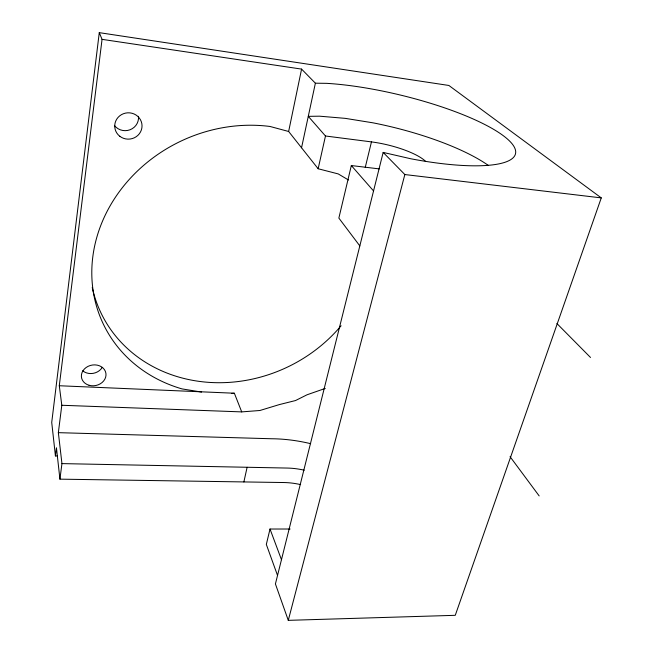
<?xml version="1.0" encoding="UTF-8"?>
<svg xmlns="http://www.w3.org/2000/svg" width="653" height="653" viewBox="0 0 653 653"><rect width="100%" height="100%" fill="white"/><g stroke="black" fill="none" stroke-linecap="round" stroke-linejoin="round"><path stroke-width="0.98" d="M99.272 32.65L102.056 39.351L301.58 69.104L315.383 83.2L326.745 83.347A125.188 30.014 13.6 0 1 507.887 139.44A125.188 30.014 13.6 0 1 410.753 158.752L383.164 152.418L275.419 583.937L288.283 620.35L455.263 615.314L601.274 197.892L448.872 85.461L99.272 32.65L51.726 422.426L55.423 455.941L57.464 455.982M300.625 484.608A49.93 29.083 14.6 0 0 283.769 482.534L59.929 479.155L61.945 463.606L58.354 432.661L61.798 405.268L59.292 385.743L102.056 39.351M55.423 455.941L56.452 447.787L59.929 479.155M348.49 179.999L338.23 173.918L318.15 168.752L288.642 131.482L301.58 69.104M301.547 147.774L315.383 83.2M243.871 481.955L247.112 467.287M318.15 168.752L325.472 135.995L308.281 116.348L319.554 116.185L345.233 118.356L372.896 122.813A123.319 33.376 13.7 0 1 488.395 165.462M379.287 168.898L351.33 165.552L338.858 218.086L359.819 245.895M290.103 529.012L270.016 529.028L266.326 544.422L277.533 575.448M365.239 167.446L371.459 141.897A44.184 11.901 13.7 0 1 425.323 161.103M288.283 620.35L404.836 174.547L383.164 152.418M325.259 388.421L307.016 394.796L295.54 400.542L279.37 404.582L259.927 410.492L241.708 411.896L61.798 405.268M231.407 393.441L234.362 393.228L241.708 411.896M61.945 463.606L287.263 468.062A50.305 28.65 14.6 0 1 304.225 470.193M58.354 432.661L271.509 438.751A105.133 60.052 14.6 0 1 310.648 443.673M59.292 385.743L234.362 393.228M404.836 174.547L601.274 197.892M325.472 135.995L371.459 141.897M201.573 392.061L182.04 388.91A148.133 131.318 -26 0 1 98.668 231.293A148.133 131.318 -26 0 1 270.016 126.47L288.642 131.482M556.895 323.513L590.516 357.477M351.33 165.552L373.54 190.937M510.042 456.651L539.166 495.913M270.016 529.028L281.467 559.703M341.095 325.774A145.268 129.612 -25.9 0 1 196.651 381.009A145.268 129.612 -25.9 0 1 92.236 287.475M102.252 367.345A12.154 10.268 -10.2 0 1 82.694 370.782M138.46 116.316A13.386 12.946 -2.1 0 1 130.061 129.759A13.386 12.946 -2.1 0 1 114.455 125.531M119.801 136.273A13.664 13.174 -4.7 0 0 141.872 127.931A13.664 13.174 -4.7 0 0 123.458 113.712A13.664 13.174 -4.7 0 0 119.801 136.273M89.053 385.278A12.391 10.399 -10.7 0 0 105.9 373.247A12.391 10.399 -10.7 0 0 86.123 367.508A12.391 10.399 -10.7 0 0 89.053 385.278"/></g></svg>
